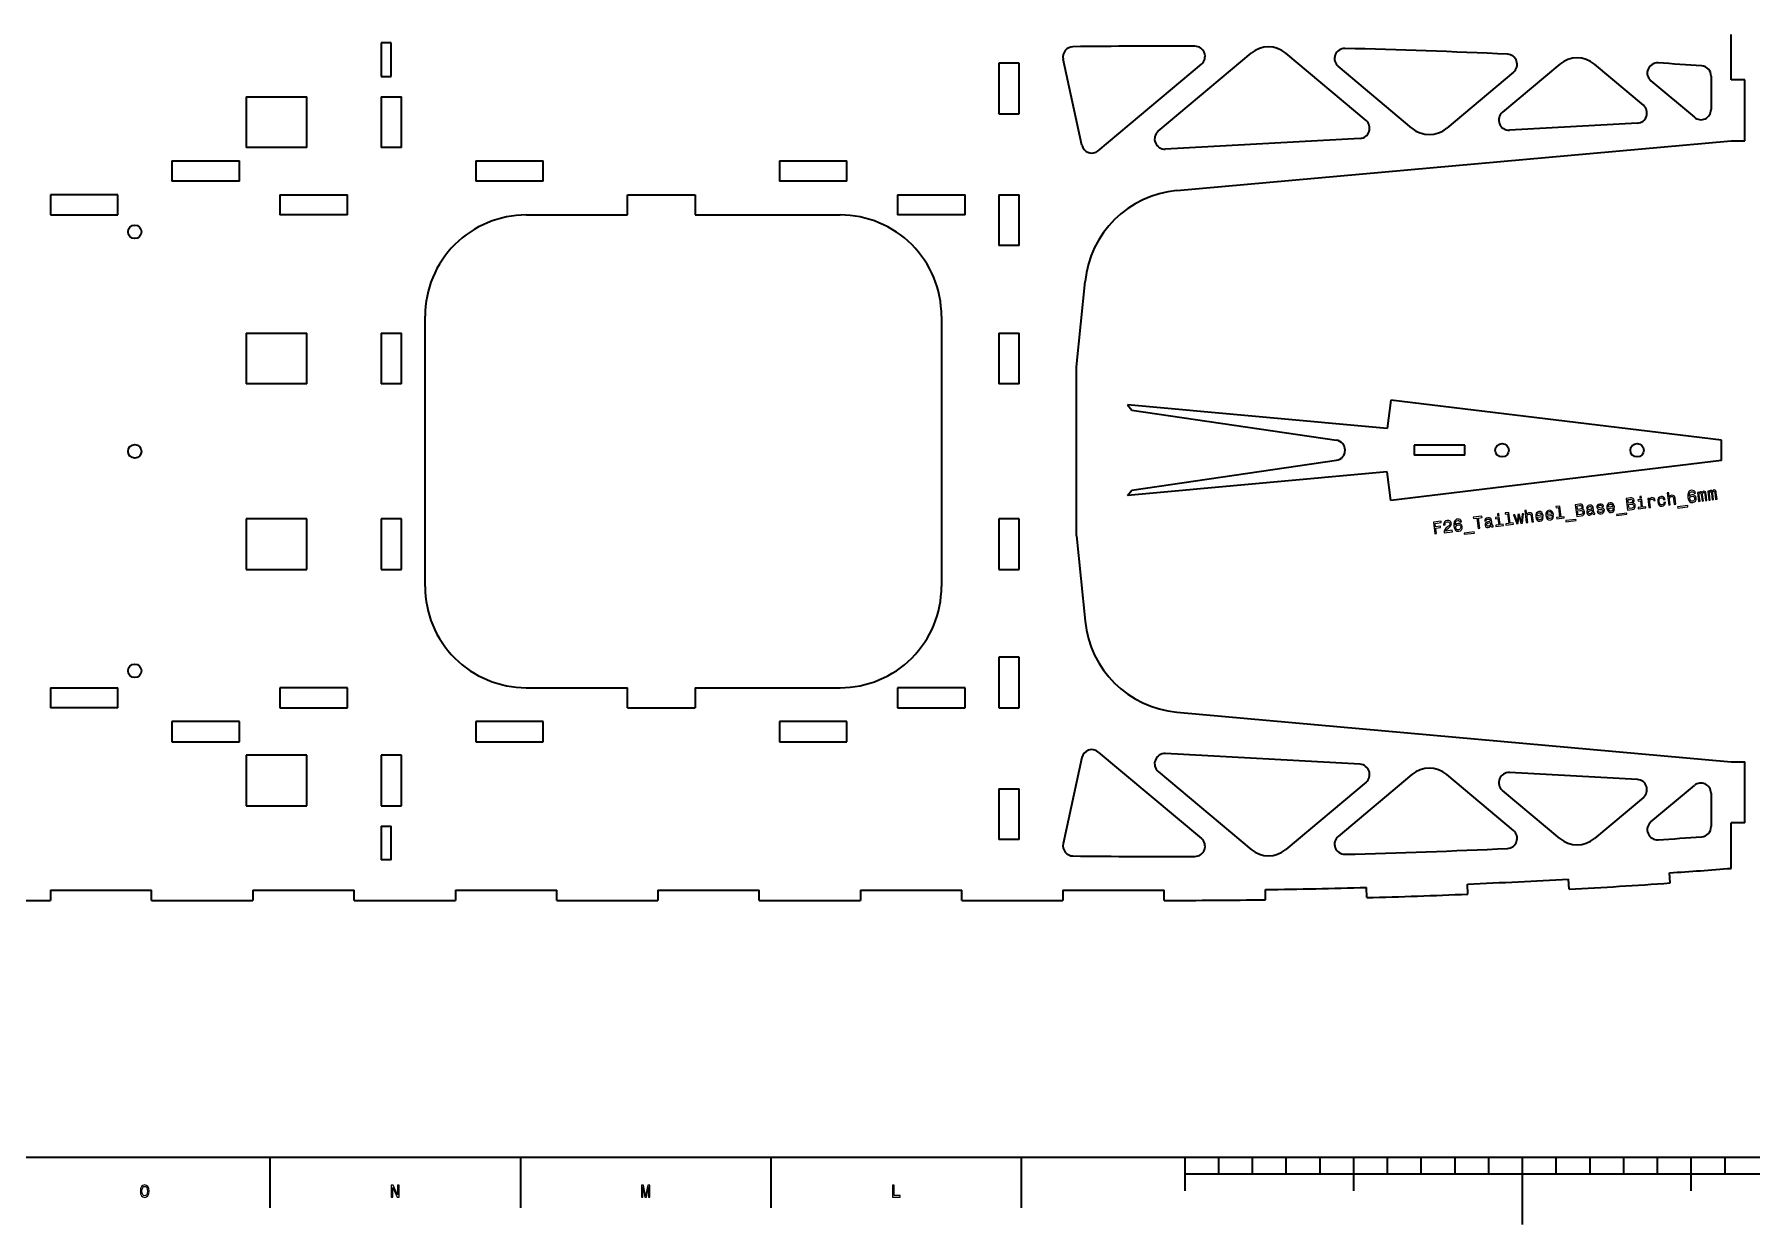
# Model space of a CAD drawing. Extents: x 0 to 1400, y 0 to 600.
# Drawn here: x 259 to 768, y 0 to 353 of the extents above; entities that cross this region are included whole.
import ezdxf

# ---------------------------------------------------------------- set-up
doc = ezdxf.new("R2010")
doc.units = 0

msp = doc.modelspace()

# ---------------------------------------------------------------- linework, layer by layer
at = {"color": 7, "lineweight": 35}
for p, q in [((761.951111, 339.027924), (761.951111, 352.527924)), ((361.951111, 350.027924), (361.951111, 340.027924)), ((364.951111, 350.027924), (361.951111, 350.027924)), ((364.951111, 340.027924), (364.951111, 350.027924)), ((592.170837, 323.843231), (619.690674, 346.93512)), ((653.723389, 327.008087), (629.975281, 346.93512)), ((544.951111, 344.027924), (544.951111, 329.027924)), ((550.951111, 344.027924), (544.951111, 344.027924)), ((550.951111, 329.027924), (550.951111, 344.027924)), ((569.545227, 319.736633), (564.019226, 345.223602)), ((574.405457, 318.074158), (604.957886, 343.710724)), ((667.335938, 324.723663), (645.473083, 343.068756)), ((697.426575, 341.342957), (677.620544, 324.723663)), ((711.108154, 343.685303), (694.126404, 329.435913)), ((735.896057, 331.515594), (721.392761, 343.685303)), ((361.951111, 340.027924), (364.951111, 340.027924)), ((738.121277, 338.786255), (751.022766, 327.960632)), ((755.951111, 340.171509), (755.951111, 330.258789)), ((765.951111, 339.027924), (761.951111, 339.027924)), ((765.951111, 321.027924), (765.951111, 339.027924)), ((321.951111, 334.027924), (339.951111, 334.027924)), ((321.951111, 334.027924), (321.951111, 319.027924)), ((339.951111, 319.027924), (339.951111, 334.027924)), ((361.951111, 334.027924), (367.951111, 334.027924)), ((361.951111, 334.027924), (361.951111, 319.027924)), ((367.951111, 319.027924), (367.951111, 334.027924)), ((544.951111, 329.027924), (550.951111, 329.027924)), ((734.132019, 326.221954), (696.219116, 324.142273)), ((651.959351, 321.714447), (594.263489, 318.549622)), ((597.6474, 306.249268), (761.951111, 321.027924)), ((761.951111, 321.027924), (765.951111, 321.027924)), ((339.951111, 319.027924), (321.951111, 319.027924)), ((367.951111, 319.027924), (361.951111, 319.027924)), ((299.951111, 315.027924), (319.951111, 315.027924)), ((299.951111, 315.027924), (299.951111, 309.027924)), ((319.951111, 309.027924), (319.951111, 315.027924)), ((389.951111, 315.027924), (409.951111, 315.027924)), ((389.951111, 315.027924), (389.951111, 309.027924)), ((409.951111, 309.027924), (409.951111, 315.027924)), ((479.951111, 315.027924), (499.951111, 315.027924)), ((479.951111, 315.027924), (479.951111, 309.027924)), ((499.951111, 309.027924), (499.951111, 315.027924)), ((319.951111, 309.027924), (299.951111, 309.027924)), ((409.951111, 309.027924), (389.951111, 309.027924)), ((499.951111, 309.027924), (479.951111, 309.027924)), ((263.951111, 305.027924), (263.951111, 299.027924)), ((283.951111, 305.027924), (263.951111, 305.027924)), ((283.951111, 299.027924), (283.951111, 305.027924)), ((331.951111, 305.027924), (351.951111, 305.027924)), ((331.951111, 305.027924), (331.951111, 299.027924)), ((351.951111, 299.027924), (351.951111, 305.027924)), ((434.951111, 299.027924), (434.951111, 305.027924)), ((434.951111, 305.027924), (454.951111, 305.027924)), ((454.951111, 305.027924), (454.951111, 299.027924)), ((514.951111, 305.027924), (534.951111, 305.027924)), ((514.951111, 305.027924), (514.951111, 299.027924)), ((534.951111, 299.027924), (534.951111, 305.027924)), ((544.951111, 305.027924), (550.951111, 305.027924)), ((544.951111, 305.027924), (544.951111, 290.027924)), ((550.951111, 290.027924), (550.951111, 305.027924)), ((263.951111, 299.027924), (283.951111, 299.027924)), ((351.951111, 299.027924), (331.951111, 299.027924)), ((404.951111, 299.027924), (434.951111, 299.027924)), ((454.951111, 299.027924), (497.951111, 299.027924)), ((534.951111, 299.027924), (514.951111, 299.027924)), ((550.951111, 290.027924), (544.951111, 290.027924)), ((567.951111, 254.027924), (570.483826, 279.355011)), ((374.951111, 189.027924), (374.951111, 269.027924)), ((527.951111, 269.027924), (527.951111, 189.027924)), ((321.951111, 264.027924), (339.951111, 264.027924)), ((321.951111, 264.027924), (321.951111, 249.027924)), ((339.951111, 249.027924), (339.951111, 264.027924)), ((361.951111, 264.027924), (367.951111, 264.027924)), ((361.951111, 264.027924), (361.951111, 249.027924)), ((367.951111, 249.027924), (367.951111, 264.027924)), ((544.951111, 264.027924), (550.951111, 264.027924)), ((544.951111, 264.027924), (544.951111, 249.027924)), ((550.951111, 249.027924), (550.951111, 264.027924)), ((567.951111, 204.027924), (567.951111, 254.027924)), ((339.951111, 249.027924), (321.951111, 249.027924)), ((367.951111, 249.027924), (361.951111, 249.027924)), ((550.951111, 249.027924), (544.951111, 249.027924)), ((661.034241, 244.216324), (660.013062, 235.777893)), ((759.034241, 232.357025), (661.034241, 244.216324)), ((660.013062, 235.777893), (583.034241, 242.757019)), ((583.034241, 242.757019), (584.315002, 241.220901)), ((584.315002, 241.220901), (644.969543, 232.325272)), ((668.034241, 230.857025), (668.034241, 227.857025)), ((683.034241, 230.857025), (668.034241, 230.857025)), ((683.034241, 227.857025), (683.034241, 230.857025)), ((759.034241, 226.357025), (759.034241, 232.357025)), ((584.315002, 217.493149), (644.969543, 226.388779)), ((759.034241, 226.357025), (661.034241, 214.497726)), ((683.034241, 227.857025), (668.034241, 227.857025)), ((660.013062, 222.936157), (583.034241, 215.957031)), ((661.034241, 214.497726), (660.013062, 222.936157)), ((583.034241, 215.957031), (584.315002, 217.493149)), ((321.951111, 209.027924), (321.951111, 194.027924)), ((339.951111, 209.027924), (321.951111, 209.027924)), ((339.951111, 194.027924), (339.951111, 209.027924)), ((361.951111, 209.027924), (361.951111, 194.027924)), ((367.951111, 209.027924), (361.951111, 209.027924)), ((367.951111, 194.027924), (367.951111, 209.027924)), ((544.951111, 209.027924), (544.951111, 194.027924)), ((550.951111, 209.027924), (544.951111, 209.027924)), ((550.951111, 194.027924), (550.951111, 209.027924)), ((567.951111, 204.027924), (570.483826, 178.700836)), ((321.951111, 194.027924), (339.951111, 194.027924)), ((361.951111, 194.027924), (367.951111, 194.027924)), ((544.951111, 194.027924), (550.951111, 194.027924)), ((544.951111, 168.027924), (544.951111, 153.027924)), ((550.951111, 168.027924), (544.951111, 168.027924)), ((550.951111, 153.027924), (550.951111, 168.027924)), ((263.951111, 159.027924), (263.951111, 153.027924)), ((263.951111, 159.027924), (283.951111, 159.027924)), ((283.951111, 153.027924), (283.951111, 159.027924)), ((331.951111, 159.027924), (331.951111, 153.027924)), ((351.951111, 159.027924), (331.951111, 159.027924)), ((351.951111, 153.027924), (351.951111, 159.027924)), ((404.951111, 159.027924), (434.951111, 159.027924)), ((434.951111, 153.027924), (434.951111, 159.027924)), ((454.951111, 159.027924), (497.951111, 159.027924)), ((454.951111, 159.027924), (454.951111, 153.027924)), ((534.951111, 159.027924), (514.951111, 159.027924)), ((514.951111, 159.027924), (514.951111, 153.027924)), ((534.951111, 153.027924), (534.951111, 159.027924)), ((283.951111, 153.027924), (263.951111, 153.027924)), ((331.951111, 153.027924), (351.951111, 153.027924)), ((434.951111, 153.027924), (454.951111, 153.027924)), ((514.951111, 153.027924), (534.951111, 153.027924)), ((544.951111, 153.027924), (550.951111, 153.027924)), ((299.951111, 149.027924), (299.951111, 143.027924)), ((319.951111, 149.027924), (299.951111, 149.027924)), ((319.951111, 143.027924), (319.951111, 149.027924)), ((389.951111, 149.027924), (389.951111, 143.027924)), ((409.951111, 149.027924), (389.951111, 149.027924)), ((409.951111, 143.027924), (409.951111, 149.027924)), ((499.951111, 149.027924), (479.951111, 149.027924)), ((479.951111, 149.027924), (479.951111, 143.027924)), ((499.951111, 143.027924), (499.951111, 149.027924)), ((597.6474, 151.806564), (761.951111, 137.027924)), ((299.951111, 143.027924), (319.951111, 143.027924)), ((389.951111, 143.027924), (409.951111, 143.027924)), ((479.951111, 143.027924), (499.951111, 143.027924)), ((321.951111, 139.027924), (321.951111, 124.027924)), ((339.951111, 139.027924), (321.951111, 139.027924)), ((339.951111, 124.027924), (339.951111, 139.027924)), ((361.951111, 139.027924), (361.951111, 124.027924)), ((367.951111, 139.027924), (361.951111, 139.027924)), ((367.951111, 124.027924), (367.951111, 139.027924)), ((569.545227, 138.319214), (564.019226, 112.832253)), ((574.405457, 139.981674), (604.957886, 114.345123)), ((651.959351, 136.3414), (594.263489, 139.506241)), ((592.170837, 134.212616), (619.690674, 111.12072)), ((667.335938, 133.332184), (645.473083, 114.987083)), ((697.426575, 116.712906), (677.620544, 133.332184)), ((734.132019, 131.833893), (696.219116, 133.913574)), ((761.951111, 137.027924), (765.951111, 137.027924)), ((765.951111, 119.027924), (765.951111, 137.027924)), ((544.951111, 129.027924), (544.951111, 114.027924)), ((544.951111, 129.027924), (550.951111, 129.027924)), ((550.951111, 114.027924), (550.951111, 129.027924)), ((653.723389, 131.04776), (629.975281, 111.12072)), ((711.108154, 114.37056), (694.126404, 128.619934)), ((738.121277, 119.2696), (751.022766, 130.095215)), ((755.951111, 127.797073), (755.951111, 117.884346)), ((321.951111, 124.027924), (339.951111, 124.027924)), ((361.951111, 124.027924), (367.951111, 124.027924)), ((735.896057, 126.54026), (721.392761, 114.37056)), ((361.951111, 118.027924), (361.951111, 108.027924)), ((361.951111, 118.027924), (364.951111, 118.027924)), ((364.951111, 108.027924), (364.951111, 118.027924)), ((761.951111, 105.527924), (761.951111, 119.027924)), ((765.951111, 119.027924), (761.951111, 119.027924)), ((550.951111, 114.027924), (544.951111, 114.027924)), ((364.951111, 108.027924), (361.951111, 108.027924)), ((713.891296, 99.333939), (713.726074, 102.329391)), ((743.833679, 101.192848), (743.627136, 104.18573)), ((263.951111, 99.027924), (263.951111, 96.027924)), ((263.951111, 99.027924), (293.951111, 99.027924)), ((293.951111, 96.027924), (293.951111, 99.027924)), ((323.951111, 99.027924), (323.951111, 96.027924)), ((323.951111, 99.027924), (353.951111, 99.027924)), ((353.951111, 96.027924), (353.951111, 99.027924)), ((383.951111, 99.027924), (383.951111, 96.027924)), ((383.951111, 99.027924), (413.951111, 99.027924)), ((413.951111, 96.027924), (413.951111, 99.027924)), ((443.951111, 99.027924), (443.951111, 96.027924)), ((443.951111, 99.027924), (473.951111, 99.027924)), ((473.951111, 96.027924), (473.951111, 99.027924)), ((503.951111, 99.027924), (503.951111, 96.027924)), ((503.951111, 99.027924), (533.951111, 99.027924)), ((533.951111, 96.027924), (533.951111, 99.027924)), ((563.951111, 99.027924), (563.951111, 96.027924)), ((563.951111, 99.027924), (593.951111, 99.027924)), ((593.951111, 96.027924), (593.951111, 99.027924)), ((623.950378, 96.234604), (623.909058, 99.234314)), ((653.94397, 96.854584), (653.861328, 99.853455)), ((683.926208, 97.887772), (683.802246, 100.885208)), ((233.951096, 96.027924), (263.951111, 96.027924)), ((293.951111, 96.027924), (323.951111, 96.027924)), ((353.951111, 96.027924), (383.951111, 96.027924)), ((413.951111, 96.027924), (443.951111, 96.027924)), ((473.951111, 96.027924), (503.951111, 96.027924)), ((533.951111, 96.027924), (563.951111, 96.027924)), ((20, 20), (1380, 20)), ((329, 20), (329, 5)), ((403.200012, 20), (403.200012, 5)), ((477.399994, 20), (477.399994, 5)), ((551.599976, 20), (551.599976, 5)), ((600, 20), (600, 10)), ((610, 20), (610, 15)), ((620, 20), (620, 15)), ((630, 20), (630, 15)), ((640, 20), (640, 15)), ((650, 20), (650, 10)), ((660, 20), (660, 15)), ((670, 20), (670, 15)), ((680, 20), (680, 15)), ((690, 20), (690, 15)), ((700, 20), (700, 0)), ((710, 20), (710, 15)), ((720, 20), (720, 15)), ((730, 20), (730, 15)), ((740, 20), (740, 15)), ((750, 20), (750, 10)), ((760, 20), (760, 15)), ((600, 15), (800, 15))]:
    msp.add_line(p, q, dxfattribs=at)
at = {"color": 7, "lineweight": 13}
for points in [[(725.560425, 212.148026), (727.322449, 212.364365), (727.302246, 212.570221), (727.151489, 213.136032), (726.878357, 213.539474), (726.496033, 213.756744), (726.018799, 213.794693), (725.575562, 213.638641), (725.259583, 213.315308), (725.090271, 212.832138), (725.083923, 212.221634), (725.234619, 211.615158), (725.515198, 211.192307), (725.89502, 210.954391), (726.357178, 210.914612), (726.739624, 211.027618), (727.039124, 211.237152), (727.24115, 211.536331), (727.332092, 211.913345), (726.896606, 211.859863), (726.831055, 211.648575), (726.71936, 211.482422), (726.363708, 211.316818), (726.071594, 211.336838), (725.834839, 211.485611), (725.659668, 211.753723), (725.562317, 212.133011)], [(732.782532, 213.70549), (733.09729, 214.038849), (733.163391, 214.245132), (733.16394, 214.48909), (733.052795, 214.856522), (732.824341, 215.102844), (732.488708, 215.229324), (732.040833, 215.235291), (730.804443, 215.083496), (731.231018, 211.609573), (732.537476, 211.769989), (732.994385, 211.897232), (733.314575, 212.144867), (733.489868, 212.496658), (733.510864, 212.946381), (733.429565, 213.236176), (733.279297, 213.466705), (733.061951, 213.62294)], [(732.122742, 213.781998), (731.442017, 213.69841), (731.315979, 214.724564), (732.036804, 214.813065), (732.310791, 214.816223), (732.512085, 214.749481), (732.64624, 214.608444), (732.7146, 214.383102), (732.697815, 214.147308), (732.597351, 213.972382), (732.404419, 213.847061)], [(735.665588, 212.530075), (735.39209, 214.757584), (734.260803, 214.618683), (734.306885, 214.243256), (734.997681, 214.328079), (735.225098, 212.475983), (734.324036, 212.365356), (734.369568, 211.994934), (736.62207, 212.271515), (736.576599, 212.641937)], [(735.28479, 215.755554), (734.819275, 215.698395), (734.880737, 215.19783), (735.346252, 215.25499)], [(737.543091, 212.384613), (737.983643, 212.43869), (737.794922, 213.975418), (737.794495, 214.351379), (737.897095, 214.63327), (738.097656, 214.820496), (738.38623, 214.911819), (738.610779, 214.903809), (738.788269, 214.82399), (738.909241, 214.666092), (738.972595, 214.440125), (739.418091, 214.494827), (739.308228, 214.892914), (739.107422, 215.162964), (738.810547, 215.304352), (738.427795, 215.318329), (738.177429, 215.246933), (737.969482, 215.119781), (737.795105, 214.925613), (737.668213, 214.6763), (737.613525, 215.121796), (737.213074, 215.072632)], [(741.882568, 214.741547), (742.318115, 214.795013), (742.178833, 215.184402), (741.924866, 215.473328), (741.565491, 215.627365), (741.120789, 215.648987), (740.652588, 215.489868), (740.321533, 215.164688), (740.147217, 214.680893), (740.142151, 214.060379), (740.291565, 213.463913), (740.572144, 213.041061), (740.961975, 212.804382), (741.459167, 212.768906), (741.880432, 212.896835), (742.190002, 213.148254), (742.3797, 213.506897), (742.42572, 213.959686), (742.005249, 213.908066), (741.9646, 213.61853), (741.85022, 213.391083), (741.666016, 213.236343), (741.425659, 213.166183), (741.112305, 213.193771), (740.867493, 213.366959), (740.692383, 213.67572), (740.590759, 214.130707), (740.580505, 214.586746), (740.680725, 214.929321), (740.881409, 215.157211), (741.168152, 215.26355), (741.43396, 215.250458), (741.643311, 215.159302), (741.796814, 214.985062)], [(743.404724, 213.104324), (743.845215, 213.158401), (743.654663, 214.710159), (743.656128, 215.071091), (743.769287, 215.349197), (743.974854, 215.537048), (744.267822, 215.633987), (744.514282, 215.613434), (744.68103, 215.496719), (744.783752, 215.280685), (744.845703, 214.983414), (745.051575, 213.306534), (745.492065, 213.360611), (745.275085, 215.127609), (745.211426, 215.480545), (745.085083, 215.764816), (744.756592, 215.998856), (744.284363, 216.037415), (744.038391, 215.971649), (743.834839, 215.850113), (743.673035, 215.677826), (743.56311, 215.455994), (743.403931, 216.752457), (742.96344, 216.698364)], [(751.357422, 216.656906), (751.212524, 217.05069), (750.955383, 217.323975), (750.591675, 217.472397), (750.143188, 217.483383), (749.852173, 217.412094), (749.608521, 217.285629), (749.402344, 217.102798), (749.239136, 216.859192), (749.122803, 216.565445), (749.053833, 216.216553), (749.032349, 215.8125), (749.067017, 215.364548), (749.234375, 214.663574), (749.542969, 214.178116), (749.976501, 213.916321), (750.530029, 213.877579), (751.004517, 214.027298), (751.346069, 214.308044), (751.540833, 214.707962), (751.568176, 215.188934), (751.424683, 215.654022), (751.149536, 215.991165), (750.765869, 216.17778), (750.315552, 216.203796), (749.852295, 216.045288), (749.531921, 215.716324), (749.539429, 216.276169), (749.651001, 216.691284), (749.867432, 216.956665), (750.197998, 217.078552), (750.453186, 217.069229), (750.656311, 216.987473), (750.802917, 216.827637), (750.896912, 216.600372)], [(751.083252, 215.124313), (751.066895, 214.8022), (750.956238, 214.544724), (750.75061, 214.356888), (750.47644, 214.2724), (750.174988, 214.286194), (749.930664, 214.413712), (749.756042, 214.636169), (749.672241, 214.945984), (749.684204, 215.262482), (749.795471, 215.514954), (750.007263, 215.693405), (750.310852, 215.78656), (750.587952, 215.764694), (750.821045, 215.645966), (750.990051, 215.427902)], [(752.269714, 214.19281), (752.675171, 214.242584), (752.454529, 216.039612), (752.44635, 216.312988), (752.497437, 216.517426), (752.59845, 216.646698), (752.743103, 216.71019), (752.868164, 216.684891), (752.960571, 216.594604), (753.021484, 216.429337), (753.064148, 216.205933), (753.295898, 214.318802), (753.67627, 214.365509), (753.455627, 216.162537), (753.44812, 216.430908), (753.499207, 216.635345), (753.604614, 216.770233), (753.749268, 216.833725), (753.874268, 216.808426), (753.966675, 216.718155), (754.065308, 216.328842), (754.296997, 214.441727), (754.702454, 214.491501), (754.474426, 216.348602), (754.4021, 216.730957), (754.285706, 217.016464), (754.103394, 217.176987), (753.835144, 217.210114), (753.542053, 217.07251), (753.342468, 216.753296), (753.122192, 217.015869), (752.79895, 217.082886), (752.52594, 216.947739), (752.365112, 216.643448), (752.330078, 216.928772), (751.939697, 216.880829)], [(755.283081, 214.562805), (755.688599, 214.612579), (755.467896, 216.409607), (755.459778, 216.682983), (755.510864, 216.887421), (755.611877, 217.016693), (755.756531, 217.080185), (755.881531, 217.054886), (755.973938, 216.964615), (756.034851, 216.799332), (756.077576, 216.575928), (756.309265, 214.688797), (756.689697, 214.735504), (756.469055, 216.532532), (756.461487, 216.800903), (756.512634, 217.005341), (756.617981, 217.140228), (756.762634, 217.20372), (756.887695, 217.178421), (756.980042, 217.08815), (757.078674, 216.698853), (757.310364, 214.811722), (757.71582, 214.861511), (757.487793, 216.718597), (757.415466, 217.100952), (757.299133, 217.386459), (757.116821, 217.546997), (756.848511, 217.580109), (756.555481, 217.442505), (756.355835, 217.123291), (756.13562, 217.385864), (755.812378, 217.452881), (755.539307, 217.317734), (755.37854, 217.013443), (755.343506, 217.298767), (754.953064, 217.250824)], [(682.049377, 208.146957), (681.90448, 208.540726), (681.647339, 208.814026), (681.28363, 208.962448), (680.835144, 208.973434), (680.544128, 208.90213), (680.300476, 208.775681), (680.094299, 208.59285), (679.931152, 208.349243), (679.814758, 208.055496), (679.74585, 207.706589), (679.724304, 207.302551), (679.758972, 206.854584), (679.926331, 206.153625), (680.234924, 205.668152), (680.668457, 205.406357), (681.221985, 205.367615), (681.696472, 205.517334), (682.038025, 205.79808), (682.232788, 206.197998), (682.260132, 206.678986), (682.116638, 207.144073), (681.841492, 207.481201), (681.457825, 207.667831), (681.007507, 207.693832), (680.54425, 207.535339), (680.223877, 207.206375), (680.231384, 207.76622), (680.343018, 208.18132), (680.559387, 208.446701), (680.889954, 208.568588), (681.145142, 208.55928), (681.348267, 208.477509), (681.494934, 208.317688), (681.588867, 208.090408)], [(686.956177, 206.173309), (687.416687, 206.229858), (687.041748, 209.283295), (688.092957, 209.412369), (688.041321, 209.83284), (685.47345, 209.517532), (685.525085, 209.097061), (686.581238, 209.226746)], [(690.717407, 206.990814), (690.719299, 206.9758), (690.765198, 206.80867), (690.855042, 206.697754), (691.182068, 206.641373), (691.422424, 206.711533), (691.380615, 207.051926), (691.277344, 207.024002), (691.129211, 207.071854), (691.07959, 207.269012), (690.908752, 208.660583), (690.805054, 209.008606), (690.599121, 209.237366), (690.27533, 209.350052), (689.838074, 209.352249), (689.424988, 209.240555), (689.135498, 209.032257), (688.9729, 208.742996), (688.950806, 208.384613), (688.954529, 208.354568), (689.349976, 208.403137), (689.359192, 208.617676), (689.450867, 208.781357), (689.619995, 208.893585), (689.870972, 208.959976), (690.119324, 208.965057), (690.303772, 208.911484), (690.424866, 208.79425), (690.482056, 208.618347), (690.487793, 208.405655), (690.420654, 208.290695), (690.226562, 208.216064), (689.856079, 208.129913), (689.436646, 207.986954), (689.15094, 207.789291), (689.001465, 207.516876), (688.991882, 207.139694), (689.08252, 206.815475), (689.267822, 206.589249), (689.53717, 206.464813), (689.889282, 206.452148), (690.341919, 206.614426)], [(693.478088, 207.350098), (693.20459, 209.577606), (692.073303, 209.438705), (692.119385, 209.063278), (692.810181, 209.148102), (693.037598, 207.296021), (692.136597, 207.185379), (692.182068, 206.814972), (694.43457, 207.091537), (694.389099, 207.46196)], [(693.09729, 210.575577), (692.631775, 210.518417), (692.693237, 210.017853), (693.158752, 210.075012)], [(695.670593, 210.515533), (696.020935, 207.662323), (695.114929, 207.551086), (695.1604, 207.180664), (697.407959, 207.456619), (697.362488, 207.827042), (696.461426, 207.716415), (696.065613, 210.940048), (694.934326, 210.801132), (694.979858, 210.430725)], [(698.839539, 207.632401), (698.959717, 209.964142), (699.640442, 207.730743), (700.060913, 207.782379), (700.391602, 210.551529), (699.966125, 210.499283), (699.800903, 208.162018), (699.125183, 210.396027), (698.689697, 210.34256), (698.574524, 208.011429), (697.848755, 210.239304), (697.428284, 210.187683), (698.419067, 207.58078)], [(701.217224, 207.924347), (701.657715, 207.978439), (701.467163, 209.530182), (701.468628, 209.891113), (701.581787, 210.169235), (701.787415, 210.357071), (702.080383, 210.45401), (702.326782, 210.433456), (702.49353, 210.316742), (702.596252, 210.100708), (702.658203, 209.803436), (702.864075, 208.126556), (703.304565, 208.180649), (703.087646, 209.947632), (703.023926, 210.300568), (702.897583, 210.584839), (702.569092, 210.818878), (702.096863, 210.857452), (701.850891, 210.791672), (701.647339, 210.670135), (701.485596, 210.497849), (701.37561, 210.276016), (701.216431, 211.572479), (700.77594, 211.518402)], [(704.466675, 209.558044), (706.228699, 209.774384), (706.208496, 209.980225), (706.057739, 210.546051), (705.784607, 210.949493), (705.402283, 211.166763), (704.925049, 211.204712), (704.481812, 211.04866), (704.165894, 210.725327), (703.996521, 210.242157), (703.990173, 209.631638), (704.140869, 209.025162), (704.421448, 208.602325), (704.80127, 208.36441), (705.263428, 208.324615), (705.645874, 208.437637), (705.945374, 208.647156), (706.147461, 208.94635), (706.238342, 209.323349), (705.802856, 209.269882), (705.737305, 209.058594), (705.62561, 208.892441), (705.269958, 208.726822), (704.977844, 208.746857), (704.741089, 208.89563), (704.565918, 209.163742), (704.468567, 209.54303)], [(704.421204, 209.928452), (704.433899, 210.280609), (704.537659, 210.55249), (704.723877, 210.732864), (704.987427, 210.821121), (705.25946, 210.79863), (705.483765, 210.668655), (705.640259, 210.428726), (705.727661, 210.088867)], [(707.480103, 209.92804), (709.242065, 210.144379), (709.221863, 210.350235), (709.071106, 210.916046), (708.798035, 211.319489), (708.415649, 211.536758), (707.938477, 211.574707), (707.495239, 211.418655), (707.17926, 211.095322), (707.009949, 210.612152), (707.003601, 210.001648), (707.154297, 209.395172), (707.434814, 208.972321), (707.814636, 208.734406), (708.276855, 208.694611), (708.659302, 208.807632), (708.95874, 209.017151), (709.160828, 209.316345), (709.251709, 209.693344), (708.816223, 209.639877), (708.750732, 209.428589), (708.639038, 209.262436), (708.283325, 209.096817), (707.991272, 209.116852), (707.754517, 209.265625), (707.579346, 209.533737), (707.481934, 209.913025)], [(707.434631, 210.298462), (707.447266, 210.650604), (707.551086, 210.922485), (707.737244, 211.102859), (708.000793, 211.191116), (708.272827, 211.168625), (708.497131, 211.038651), (708.653625, 210.798721), (708.741089, 210.458878)], [(710.737549, 212.365524), (711.087891, 209.512314), (710.181885, 209.401077), (710.227356, 209.030655), (712.474915, 209.30661), (712.429443, 209.677032), (711.528381, 209.566406), (711.132568, 212.790039), (710.001343, 212.651123), (710.046814, 212.280716)], [(712.902283, 208.515625), (712.945312, 208.165237), (715.958679, 208.535233), (715.91571, 208.885635)], [(717.715576, 211.855499), (718.030334, 212.188858), (718.096436, 212.395142), (718.096985, 212.639099), (717.98584, 213.006531), (717.757385, 213.252869), (717.421753, 213.379333), (716.973877, 213.385315), (715.737488, 213.233505), (716.164062, 209.759583), (717.47052, 209.919998), (717.927429, 210.047241), (718.24762, 210.294876), (718.422913, 210.646667), (718.443909, 211.09639), (718.36261, 211.386185), (718.212341, 211.616714), (717.994995, 211.772949)], [(717.055786, 211.932007), (716.375061, 211.848419), (716.249023, 212.874573), (716.969849, 212.963074), (717.243835, 212.966232), (717.445129, 212.89949), (717.579285, 212.758453), (717.647644, 212.533112), (717.630859, 212.297318), (717.530396, 212.122391), (717.337463, 211.99707)], [(717.364441, 210.328705), (716.573547, 210.231598), (716.426636, 211.427948), (717.172485, 211.519531), (717.492188, 211.523209), (717.730347, 211.44574), (717.887573, 211.282135), (717.9646, 211.027374), (717.953369, 210.746536), (717.851562, 210.540955), (717.655457, 210.400009)], [(720.851379, 210.690796), (720.85321, 210.675781), (720.899109, 210.508652), (720.988953, 210.397736), (721.315979, 210.341354), (721.556335, 210.411514), (721.514526, 210.751892), (721.411255, 210.723969), (721.263123, 210.771835), (721.213501, 210.968994), (721.042664, 212.360565), (720.938965, 212.708588), (720.733032, 212.937347), (720.409241, 213.050034), (719.971985, 213.052231), (719.558899, 212.940536), (719.26947, 212.732239), (719.106812, 212.442978), (719.084717, 212.084595), (719.08844, 212.05455), (719.483887, 212.103104), (719.493103, 212.317657), (719.584778, 212.481339), (719.753906, 212.593567), (720.004944, 212.659958), (720.253296, 212.665039), (720.437683, 212.611465), (720.558777, 212.494232), (720.615967, 212.318329), (720.621765, 212.105637), (720.554565, 211.990677), (720.360474, 211.916046), (719.98999, 211.829895), (719.570557, 211.686935), (719.284851, 211.489273), (719.135376, 211.216858), (719.125793, 210.839676), (719.216431, 210.515457), (719.401733, 210.28923), (719.671082, 210.164795), (720.023193, 210.15213), (720.47583, 210.314407)], [(720.72876, 211.275314), (720.700684, 211.007645), (720.565063, 210.78775), (720.340759, 210.628098), (720.050964, 210.546783), (719.857666, 210.548462), (719.712708, 210.611954), (719.610413, 210.741669), (719.561401, 210.933807), (719.559937, 211.111465), (719.624634, 211.246445), (719.927795, 211.425934), (720.325867, 211.535782), (720.676514, 211.70079)], [(723.435059, 212.242737), (722.997314, 212.290619), (722.667847, 212.36702), (722.533813, 212.589386), (722.543579, 212.758255), (722.633911, 212.891296), (722.794922, 212.987274), (723.036499, 213.047424), (723.275452, 213.04628), (723.471741, 212.978912), (723.608459, 212.858521), (723.680603, 212.684464), (724.111084, 212.73732), (724.109863, 212.74733), (723.994873, 213.063477), (723.758301, 213.293564), (723.418213, 213.414413), (722.990417, 213.422852), (722.572266, 213.310547), (722.282227, 213.107254), (722.117126, 212.837997), (722.095154, 212.520279), (722.177063, 212.225464), (722.343079, 212.03244), (722.591736, 211.910553), (722.940063, 211.846603), (723.445312, 211.786697), (723.761047, 211.698441), (723.853455, 211.608154), (723.901917, 211.461685), (723.879578, 211.270935), (723.776672, 211.116028), (723.592529, 211.001953), (723.335876, 210.939972), (723.056885, 210.936188), (722.84375, 211.016724), (722.687744, 211.170319), (722.60376, 211.398834), (722.178284, 211.346588), (722.297546, 210.954742), (722.538452, 210.689606), (722.885315, 210.554367), (723.343811, 210.544601), (723.806335, 210.66745), (724.130249, 210.885056), (724.30603, 211.191193), (724.336243, 211.565826), (724.242493, 211.87442), (724.060852, 212.070602), (723.788391, 212.179413)], [(725.514954, 212.518448), (725.527588, 212.87059), (725.631409, 213.142471), (725.817627, 213.322845), (726.081177, 213.411102), (726.35321, 213.388611), (726.577515, 213.258636), (726.734009, 213.018723), (726.821411, 212.678864)], [(727.969238, 210.365616), (728.012268, 210.015228), (731.025696, 210.385223), (730.982666, 210.735626)], [(732.431396, 212.178696), (731.640503, 212.081589), (731.493652, 213.277939), (732.239441, 213.369507), (732.559143, 213.373199), (732.797302, 213.295731), (732.95459, 213.132126), (733.031555, 212.877365), (733.020325, 212.596527), (732.918518, 212.390945), (732.722412, 212.25)], [(746.049622, 212.585617), (746.092651, 212.235214), (749.106018, 212.605209), (749.062988, 212.955612)], [(674.106689, 204.595596), (674.572205, 204.652756), (674.37616, 206.249557), (675.83783, 206.429016), (675.786804, 206.844482), (674.325134, 206.665024), (674.197327, 207.706192), (675.994324, 207.926834), (675.942688, 208.347305), (673.680176, 208.069504)], [(676.924866, 204.94162), (679.312561, 205.234787), (679.259705, 205.665283), (677.372559, 205.433563), (677.448792, 205.681732), (677.605042, 205.899078), (678.117004, 206.322708), (678.393921, 206.50914), (678.697876, 206.764954), (678.902405, 207.044113), (679.001282, 207.356049), (679.010193, 207.697571), (678.873474, 208.10759), (678.597595, 208.409073), (678.211426, 208.575058), (677.736633, 208.592987), (677.266541, 208.448883), (676.930054, 208.168762), (676.740845, 207.76445), (676.721619, 207.259048), (676.730225, 207.18898), (677.18573, 207.244904), (677.180847, 207.284943), (677.184082, 207.630859), (677.288513, 207.897736), (677.48407, 208.084351), (677.762634, 208.174438), (678.059143, 208.160034), (678.289734, 208.061325), (678.453857, 207.883316), (678.533997, 207.64418), (678.527283, 207.409622), (678.456116, 207.202728), (678.316833, 207.012863), (678.115051, 206.835648), (677.839355, 206.639206), (677.386902, 206.268631), (677.082092, 205.895844), (676.926025, 205.4702), (676.923035, 204.956635)], [(681.775208, 206.614365), (681.75885, 206.292236), (681.648193, 206.03476), (681.442627, 205.846924), (681.168457, 205.762451), (680.866943, 205.776245), (680.62262, 205.903763), (680.447998, 206.126205), (680.364197, 206.436035), (680.37616, 206.752533), (680.487427, 207.005005), (680.69928, 207.183441), (681.002869, 207.276611), (681.279907, 207.25473), (681.513, 207.136002), (681.682007, 206.917953)], [(682.768372, 204.815643), (682.811401, 204.465256), (685.824768, 204.835251), (685.781738, 205.185654)], [(690.594849, 207.575333), (690.566711, 207.307663), (690.431152, 207.087769), (690.206848, 206.928116), (689.917053, 206.846802), (689.723755, 206.84848), (689.578796, 206.911972), (689.476501, 207.041687), (689.42749, 207.233826), (689.425964, 207.411484), (689.490723, 207.546463), (689.793884, 207.725952), (690.191956, 207.835815), (690.542603, 208.000809)], [(290.603882, 9.916786), (290.694672, 9.130043), (290.956909, 8.550072), (291.365417, 8.192002), (291.899994, 8.070965), (292.429535, 8.192002), (292.843079, 8.550072), (293.100281, 9.130043), (293.196106, 9.916786), (293.100281, 10.698486), (292.989349, 11.01621), (292.843079, 11.278458), (292.429535, 11.636527), (292.177368, 11.727304), (291.899994, 11.762608), (291.360382, 11.636527), (290.951874, 11.283501), (290.694672, 10.703529)], [(291.088043, 9.916786), (291.143524, 10.527017), (291.309937, 10.975864), (291.567139, 11.248199), (291.899994, 11.34402), (292.227814, 11.248199), (292.485016, 10.970821), (292.651428, 10.521974), (292.711945, 9.916786), (292.651428, 9.306556), (292.485016, 8.857708), (292.227814, 8.585374), (291.899994, 8.494596), (291.567139, 8.585374), (291.309937, 8.857708), (291.143524, 9.301513)], [(364.950165, 8.166786), (365.368744, 8.166786), (365.368744, 11.036383), (366.710236, 8.166786), (367.249878, 8.166786), (367.249878, 11.666786), (366.826233, 11.666786), (366.826233, 8.79719), (365.499878, 11.666786), (364.950165, 11.666786)], [(439.039185, 8.166786), (439.427521, 8.166786), (439.427521, 11.34402), (440.08313, 8.166786), (440.516846, 8.166786), (441.167419, 11.34402), (441.167419, 8.166786), (441.560791, 8.166786), (441.560791, 11.666786), (440.945526, 11.666786), (440.299988, 8.580331), (439.659515, 11.666786), (439.039185, 11.666786)], [(513.476257, 8.166786), (515.725525, 8.166786), (515.725525, 8.590417), (513.940186, 8.590417), (513.940186, 11.666786), (513.476257, 11.666786)]]:
    msp.add_lwpolyline(points, close=True, dxfattribs=at)
at = {"color": 7, "lineweight": 35}
for centre in [(288.951111, 294.027924), (288.951111, 229.027924), (694.034241, 229.357025), (734.034241, 229.357025), (288.951111, 164.027924)]:
    msp.add_circle(centre, 2, dxfattribs=at)
for centre, radius, start, end in [((566.951111, 345.859253), 3, 90.715779, 192.233287), ((593.951111, -1815.29895), 2164.326923, 89.759334, 90.715779), ((603.029541, 346.00885), 3, 310, 89.759334), ((624.832947, 340.806763), 8, 50, 130.000001), ((647.401428, 345.366882), 3, 88.582909, 229.999999), ((593.951111, -1815.29895), 2164.326923, 87.307043, 88.582909), ((695.49823, 343.641083), 3, 310, 87.307043), ((716.250488, 337.556946), 8, 50, 130.000001), ((740.049622, 341.084381), 3, 86.124041, 229.999999), ((593.951111, -1815.29895), 2164.326923, 85.781172, 86.124041), ((752.951111, 340.171509), 3, 0, 85.781172), ((733.967712, 329.217468), 3, 273.13976, 50), ((651.795044, 324.709961), 3, 273.13976, 50), ((696.05481, 327.137787), 3, 130.000001, 273.13976), ((752.951111, 330.258789), 3, 229.999999, 0), ((594.099182, 321.545105), 3, 130.000001, 273.13976), ((672.47821, 330.85202), 8, 229.999999, 310), ((572.477051, 320.372314), 3, 192.233287, 310), ((600.334961, 276.369904), 30, 95.139754, 174.289407), ((404.951111, 269.027924), 30, 90.000003, 180.000005), ((497.951111, 269.027924), 30, 0, 90.000003), ((644.534241, 229.357025), 3, 278.343538, 81.656462), ((404.951111, 189.027924), 30, 179.999995, 269.999997), ((497.951111, 189.027924), 30, 269.999997, 0), ((600.334961, 181.685944), 30, 185.710593, 264.860246), ((572.477051, 137.683533), 3, 50, 167.766713), ((594.099182, 136.510742), 3, 86.86024, 229.999999), ((651.795044, 133.345886), 3, 310, 86.86024), ((672.47821, 127.203819), 8, 50, 130.000001), ((696.05481, 130.91806), 3, 86.86024, 229.999999), ((733.967712, 128.838394), 3, 310, 86.86024), ((752.951111, 127.797073), 3, 360, 130.000001), ((740.049622, 116.971466), 3, 130.000001, 273.875959), ((752.951111, 117.884346), 3, 274.218828, 360), ((566.951111, 112.196579), 3, 167.766713, 269.284221), ((603.029541, 112.046989), 3, 270.240666, 50), ((647.401428, 112.68895), 3, 130.000001, 271.417091), ((695.49823, 114.414772), 3, 272.692957, 50), ((716.250488, 120.498917), 8, 229.999999, 310), ((593.951111, 2273.354736), 2164.326923, 273.875959, 274.218828), ((593.951111, 2273.354736), 2164.326923, 269.284221, 270.240666), ((624.832947, 117.249069), 8, 229.999999, 310), ((593.951111, 2273.354736), 2164.326923, 271.417091, 272.692957), ((593.951111, 2273.354736), 2174.326923, 272.368345, 273.157792), ((593.951111, 2273.354736), 2174.326923, 273.947239, 274.43139), ((593.951111, 2273.354736), 2174.326923, 270.789451, 271.578898), ((593.951111, 2273.354736), 2177.326923, 271.578898, 272.368345), ((593.951111, 2273.354736), 2177.326923, 273.157792, 273.947239), ((593.951111, 2273.354736), 2177.326923, 269.999997, 270.789451)]:
    msp.add_arc(centre, radius, start, end, dxfattribs=at)

doc.saveas('drawing.dxf')
